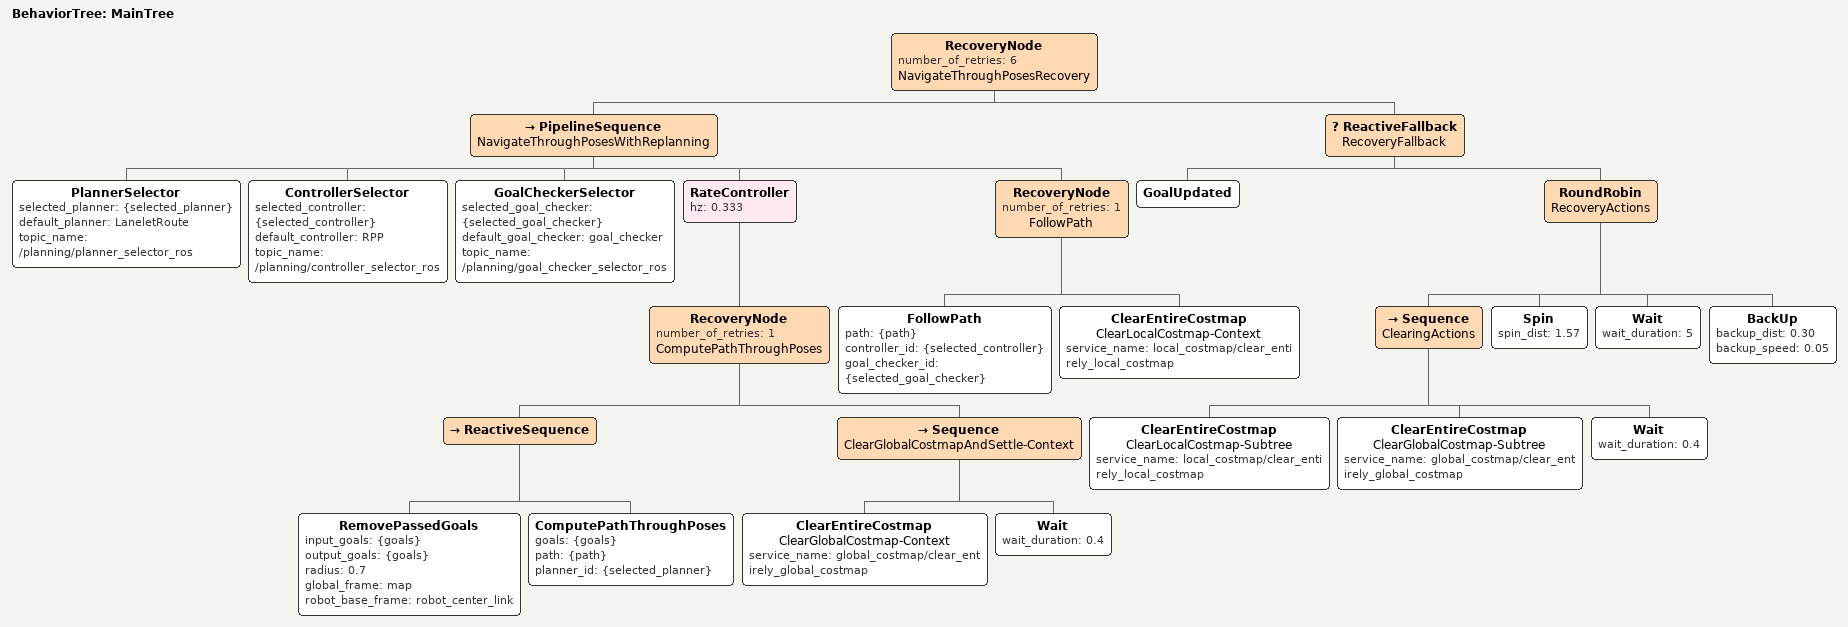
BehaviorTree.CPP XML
<root main_tree_to_execute="MainTree">
  <BehaviorTree ID="MainTree">
    <RecoveryNode number_of_retries="6" name="NavigateThroughPosesRecovery">
      <PipelineSequence name="NavigateThroughPosesWithReplanning">
        <PlannerSelector selected_planner="{selected_planner}" default_planner="LaneletRoute" topic_name="/planning/planner_selector_ros"/>
        <ControllerSelector selected_controller="{selected_controller}" default_controller="RPP" topic_name="/planning/controller_selector_ros"/>
        <GoalCheckerSelector selected_goal_checker="{selected_goal_checker}" default_goal_checker="goal_checker" topic_name="/planning/goal_checker_selector_ros"/>
        <RateController hz="0.333">
          <RecoveryNode number_of_retries="1" name="ComputePathThroughPoses">
            <ReactiveSequence>
              <RemovePassedGoals input_goals="{goals}" output_goals="{goals}" radius="0.7" global_frame="map" robot_base_frame="robot_center_link"/>
              <ComputePathThroughPoses goals="{goals}" path="{path}" planner_id="{selected_planner}"/>
            </ReactiveSequence>
            <Sequence name="ClearGlobalCostmapAndSettle-Context">
              <ClearEntireCostmap name="ClearGlobalCostmap-Context" service_name="global_costmap/clear_entirely_global_costmap"/>
              <Wait wait_duration="0.4"/>
            </Sequence>
          </RecoveryNode>
        </RateController>
        <RecoveryNode number_of_retries="1" name="FollowPath">
          <FollowPath path="{path}" controller_id="{selected_controller}" goal_checker_id="{selected_goal_checker}"/>
          <ClearEntireCostmap name="ClearLocalCostmap-Context" service_name="local_costmap/clear_entirely_local_costmap"/>
        </RecoveryNode>
      </PipelineSequence>
      <ReactiveFallback name="RecoveryFallback">
        <GoalUpdated/>
        <RoundRobin name="RecoveryActions">
          <Sequence name="ClearingActions">
            <ClearEntireCostmap name="ClearLocalCostmap-Subtree" service_name="local_costmap/clear_entirely_local_costmap"/>
            <ClearEntireCostmap name="ClearGlobalCostmap-Subtree" service_name="global_costmap/clear_entirely_global_costmap"/>
            <Wait wait_duration="0.4"/>
          </Sequence>
          <Spin spin_dist="1.57"/>
          <Wait wait_duration="5"/>
          <BackUp backup_dist="0.30" backup_speed="0.05"/>
        </RoundRobin>
      </ReactiveFallback>
    </RecoveryNode>
  </BehaviorTree>
</root>
